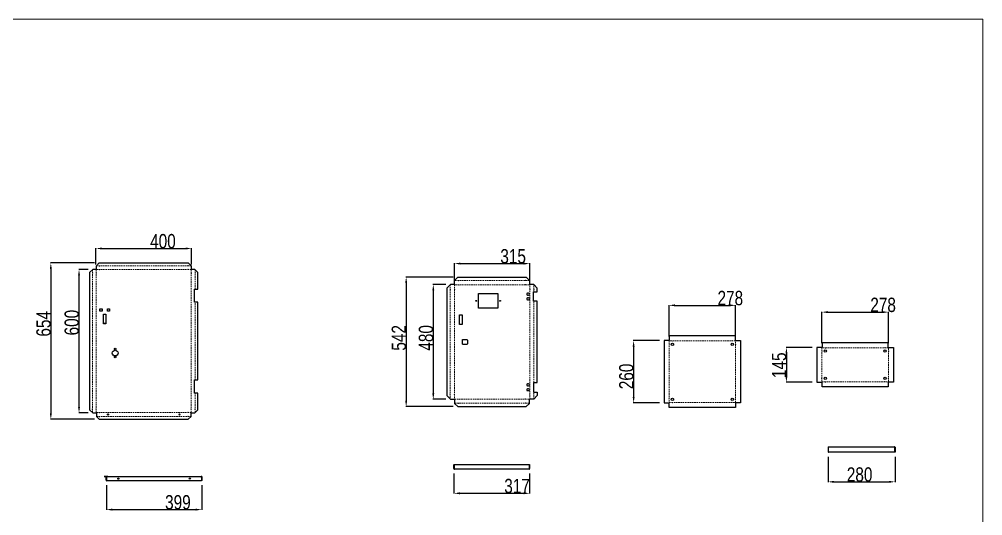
# Model space of a CAD drawing. Header units: inches. Extents: x 21 to 136330, y 8 to 58290.
# Drawn here: x 16728 to 20756, y 17039 to 19116 of the extents above; entities that cross this region are included whole.
import ezdxf
from ezdxf.enums import TextEntityAlignment as Align

# ---------------------------------------------------------------- set-up
doc = ezdxf.new("R2010")
doc.units = ezdxf.units.IN
doc.header["$MEASUREMENT"] = 0
doc.linetypes.add('HIDDEN', pattern=[9.525, 6.35, -3.175])
doc.layers.add('0 TĂNG CỨNG', color=7, linetype='Continuous', lineweight=15)
doc.layers.add('@.0.DM. NÉT ĐỨT', color=8, linetype='HIDDEN', lineweight=9)
doc.layers.add('@.0.DM. NÉT CHÍNH', color=7, linetype='Continuous')
doc.layers.add('@.DM. ĐIỂM DẤU', color=1, linetype='Continuous')
doc.layers.add('@.DM. KÍCH THƯỚC', color=8, linetype='Continuous', transparency=0.2)
doc.layers.add('@.DM. KÍCH THƯỚC @ 1', color=8, linetype='Continuous', transparency=0.2)
doc.styles.add('ARIAL', font='arial.ttf')
doc.styles.add('roman', font='roman.shx', dxfattribs={"width": 0.8})
doc.styles.add('Tahoma (Input Text)', font='tahoma.ttf')
doc.dimstyles.new('Kích thước Duy Mạnh', dxfattribs={"dimtxt": 30, "dimasz": 25, "dimexe": 1.25, "dimexo": 20, "dimtad": 1, "dimdec": 1, "dimtxsty": 'roman', "dimcen": 2.5, "dimclrd": 8, "dimclre": 8, "dimclrt": 2, "dimadec": 0, "dimazin": 0, "dimtfac": 1, "dimtdec": 1, "dimtix": 1, "dimtmove": 0, "dimatfit": 3, "dimfxl": 1, "dimtfillclr": 1, "dimarcsym": 0})

# ---------------------------------------------------------------- blocks, each defined once
blk = doc.blocks.new('*D1400')
at = {"layer": '@.DM. KÍCH THƯỚC', "color": 8, "lineweight": -2, "transparency": 16777216}
for p, q in [((17041.8, 18096.4), (16858.6, 18096.4)), ((17041.8, 17442.8), (16858.6, 17442.8))]:
    blk.add_line(p, q, dxfattribs=at)
at = {"layer": '@.DM. KÍCH THƯỚC', "lineweight": -2, "transparency": 16777216}
blk.add_line((16859.8, 18071.4), (16859.8, 17467.8), dxfattribs=at)
at = {"layer": '@.DM. KÍCH THƯỚC', "transparency": 16777216}
for points in [[(16855.6, 18071.4), (16864, 18071.4), (16859.8, 18096.4)], [(16855.6, 17467.8), (16864, 17467.8), (16859.8, 17442.8)]]:
    blk.add_solid(points, dxfattribs=at)
at = {"layer": 'Defpoints', "color": 0, "transparency": 16777216}
for p in [(17061.8, 18096.4), (16859.8, 17442.8), (17061.8, 17442.8)]:
    blk.add_point(p, dxfattribs=at)
at = {"layer": '@.DM. KÍCH THƯỚC', "color": 2, "transparency": 16777216, "insert": (16799.2, 17788.4), "char_height": 60, "attachment_point": 1, "rotation": 90, "style": 'roman'}
blk.add_mtext('654', dxfattribs=at)
blk = doc.blocks.new('*D1379')
at = {"layer": '@.DM. KÍCH THƯỚC', "color": 8, "lineweight": -2, "transparency": 16777216}
for p, q in [((17015.3, 18069.6), (16976.5, 18069.6)), ((17015.3, 17469.6), (16976.5, 17469.6))]:
    blk.add_line(p, q, dxfattribs=at)
at = {"layer": '@.DM. KÍCH THƯỚC', "lineweight": -2, "transparency": 16777216}
blk.add_line((16977.7, 17494.6), (16977.7, 18044.6), dxfattribs=at)
at = {"layer": '@.DM. KÍCH THƯỚC', "transparency": 16777216}
for points in [[(16973.6, 18044.6), (16981.9, 18044.6), (16977.7, 18069.6)], [(16973.6, 17494.6), (16981.9, 17494.6), (16977.7, 17469.6)]]:
    blk.add_solid(points, dxfattribs=at)
at = {"layer": 'Defpoints', "color": 0, "transparency": 16777216}
for p in [(16977.7, 18069.6), (17035.3, 18069.6), (17035.3, 17469.6)]:
    blk.add_point(p, dxfattribs=at)
at = {"layer": '@.DM. KÍCH THƯỚC', "color": 2, "transparency": 16777216, "insert": (16917.1, 17793.4), "char_height": 60, "attachment_point": 1, "rotation": 90, "style": 'roman'}
blk.add_mtext('600', dxfattribs=at)
blk = doc.blocks.new('*D1380')
at = {"layer": '@.DM. KÍCH THƯỚC', "color": 8, "lineweight": -2, "transparency": 16777216}
for p, q in [((17091.9, 17167.7), (17091.9, 17063.5)), ((17490.9, 17167.7), (17490.9, 17063.5))]:
    blk.add_line(p, q, dxfattribs=at)
at = {"layer": '@.DM. KÍCH THƯỚC', "lineweight": -2, "transparency": 16777216}
blk.add_line((17116.9, 17064.7), (17465.9, 17064.7), dxfattribs=at)
at = {"layer": '@.DM. KÍCH THƯỚC', "transparency": 16777216}
for points in [[(17116.9, 17068.9), (17116.9, 17060.6), (17091.9, 17064.7)], [(17465.9, 17068.9), (17465.9, 17060.6), (17490.9, 17064.7)]]:
    blk.add_solid(points, dxfattribs=at)
at = {"layer": 'Defpoints', "color": 0, "transparency": 16777216}
for p in [(17091.9, 17187.7), (17490.9, 17187.7), (17490.9, 17064.7)]:
    blk.add_point(p, dxfattribs=at)
at = {"layer": '@.DM. KÍCH THƯỚC', "color": 2, "transparency": 16777216, "insert": (17337.6, 17125.4), "char_height": 60, "attachment_point": 1, "style": 'roman'}
blk.add_mtext('399', dxfattribs=at)
blk = doc.blocks.new('*D1381')
at = {"layer": '@.DM. KÍCH THƯỚC', "color": 8, "lineweight": -2, "transparency": 16777216}
for p, q in [((18510.9, 18006.3), (18457.7, 18006.3)), ((18510.9, 17526.3), (18457.7, 17526.3))]:
    blk.add_line(p, q, dxfattribs=at)
at = {"layer": '@.DM. KÍCH THƯỚC', "lineweight": -2, "transparency": 16777216}
blk.add_line((18458.9, 17981.3), (18458.9, 17551.3), dxfattribs=at)
at = {"layer": '@.DM. KÍCH THƯỚC', "transparency": 16777216}
for points in [[(18454.7, 17981.3), (18463.1, 17981.3), (18458.9, 18006.3)], [(18454.7, 17551.3), (18463.1, 17551.3), (18458.9, 17526.3)]]:
    blk.add_solid(points, dxfattribs=at)
at = {"layer": 'Defpoints', "color": 0, "transparency": 16777216}
for p in [(18530.9, 18006.3), (18458.9, 17526.3), (18530.9, 17526.3)]:
    blk.add_point(p, dxfattribs=at)
at = {"layer": '@.DM. KÍCH THƯỚC', "color": 2, "transparency": 16777216, "insert": (18398.3, 17729.6), "char_height": 60, "attachment_point": 1, "rotation": 90, "style": 'roman'}
blk.add_mtext('480', dxfattribs=at)
blk = doc.blocks.new('*D1382')
at = {"layer": '@.DM. KÍCH THƯỚC', "color": 8, "lineweight": -2, "transparency": 16777216}
for p, q in [((18541.5, 18037.1), (18344.3, 18037.1)), ((18541.5, 17495.5), (18344.3, 17495.5))]:
    blk.add_line(p, q, dxfattribs=at)
at = {"layer": '@.DM. KÍCH THƯỚC', "lineweight": -2, "transparency": 16777216}
blk.add_line((18345.5, 18012.1), (18345.5, 17520.5), dxfattribs=at)
at = {"layer": '@.DM. KÍCH THƯỚC', "transparency": 16777216}
for points in [[(18341.3, 18012.1), (18349.7, 18012.1), (18345.5, 18037.1)], [(18341.3, 17520.5), (18349.7, 17520.5), (18345.5, 17495.5)]]:
    blk.add_solid(points, dxfattribs=at)
at = {"layer": 'Defpoints', "color": 0, "transparency": 16777216}
for p in [(18561.5, 18037.1), (18345.5, 17495.5), (18561.5, 17495.5)]:
    blk.add_point(p, dxfattribs=at)
at = {"layer": '@.DM. KÍCH THƯỚC', "color": 2, "transparency": 16777216, "insert": (18284.9, 17729.6), "char_height": 60, "attachment_point": 1, "rotation": 90, "style": 'roman'}
blk.add_mtext('542', dxfattribs=at)
blk = doc.blocks.new('*D1384')
at = {"layer": '@.DM. KÍCH THƯỚC', "color": 8, "lineweight": -2, "transparency": 16777216}
for p, q in [((17048.5, 18089.6), (17048.5, 18158.2)), ((17448.1, 18089.6), (17448.1, 18158.2))]:
    blk.add_line(p, q, dxfattribs=at)
at = {"layer": '@.DM. KÍCH THƯỚC', "lineweight": -2, "transparency": 16777216}
blk.add_line((17073.5, 18156.9), (17423.1, 18156.9), dxfattribs=at)
at = {"layer": '@.DM. KÍCH THƯỚC', "transparency": 16777216}
for points in [[(17073.5, 18161.1), (17073.5, 18152.8), (17048.5, 18156.9)], [(17423.1, 18161.1), (17423.1, 18152.8), (17448.1, 18156.9)]]:
    blk.add_solid(points, dxfattribs=at)
at = {"layer": 'Defpoints', "color": 0, "transparency": 16777216}
for p in [(17448.1, 18156.9), (17048.5, 18069.6), (17448.1, 18069.6)]:
    blk.add_point(p, dxfattribs=at)
at = {"layer": '@.DM. KÍCH THƯỚC', "color": 2, "transparency": 16777216, "insert": (17275, 18217.6), "char_height": 60, "attachment_point": 1, "style": 'roman'}
blk.add_mtext('400', dxfattribs=at)
blk = doc.blocks.new('*D1401')
at = {"layer": '@.DM. KÍCH THƯỚC', "color": 8, "lineweight": -2, "transparency": 16777216}
for p, q in [((18545.2, 17216.2), (18545.2, 17131.7)), ((18861.8, 17216.2), (18861.8, 17131.7))]:
    blk.add_line(p, q, dxfattribs=at)
at = {"layer": '@.DM. KÍCH THƯỚC', "lineweight": -2, "transparency": 16777216}
blk.add_line((18570.2, 17132.9), (18836.8, 17132.9), dxfattribs=at)
at = {"layer": '@.DM. KÍCH THƯỚC', "transparency": 16777216}
for points in [[(18570.2, 17137.1), (18570.2, 17128.8), (18545.2, 17132.9)], [(18836.8, 17137.1), (18836.8, 17128.8), (18861.8, 17132.9)]]:
    blk.add_solid(points, dxfattribs=at)
at = {"layer": 'Defpoints', "color": 0, "transparency": 16777216}
for p in [(18545.2, 17236.2), (18861.8, 17236.2), (18861.8, 17132.9)]:
    blk.add_point(p, dxfattribs=at)
at = {"layer": '@.DM. KÍCH THƯỚC', "color": 2, "transparency": 16777216, "insert": (18755.7, 17193.5), "char_height": 60, "attachment_point": 1, "style": 'roman'}
blk.add_mtext('317', dxfattribs=at)
blk = doc.blocks.new('*D1402')
at = {"layer": '@.DM. KÍCH THƯỚC', "color": 8, "lineweight": -2, "transparency": 16777216}
for p, q in [((20109.6, 17285.7), (20109.6, 17179.7)), ((20389.6, 17285.7), (20389.6, 17179.7))]:
    blk.add_line(p, q, dxfattribs=at)
at = {"layer": '@.DM. KÍCH THƯỚC', "lineweight": -2, "transparency": 16777216}
blk.add_line((20134.6, 17181), (20364.6, 17181), dxfattribs=at)
at = {"layer": '@.DM. KÍCH THƯỚC', "transparency": 16777216}
for points in [[(20134.6, 17185.2), (20134.6, 17176.8), (20109.6, 17181)], [(20364.6, 17185.2), (20364.6, 17176.8), (20389.6, 17181)]]:
    blk.add_solid(points, dxfattribs=at)
at = {"layer": 'Defpoints', "color": 0, "transparency": 16777216}
for p in [(20109.6, 17305.7), (20389.6, 17305.7), (20389.6, 17181)]:
    blk.add_point(p, dxfattribs=at)
at = {"layer": '@.DM. KÍCH THƯỚC', "color": 2, "transparency": 16777216, "insert": (20187.9, 17241.6), "char_height": 60, "attachment_point": 1, "style": 'roman'}
blk.add_mtext('280', dxfattribs=at)
blk = doc.blocks.new('*D1403')
at = {"layer": '@.DM. KÍCH THƯỚC', "color": 8, "lineweight": -2, "transparency": 16777216}
for p, q in [((18547.4, 18023.9), (18547.4, 18095.1)), ((18862, 18023.9), (18862, 18095.1))]:
    blk.add_line(p, q, dxfattribs=at)
at = {"layer": '@.DM. KÍCH THƯỚC', "lineweight": -2, "transparency": 16777216}
blk.add_line((18572.4, 18093.8), (18837, 18093.8), dxfattribs=at)
at = {"layer": '@.DM. KÍCH THƯỚC', "transparency": 16777216}
for points in [[(18572.4, 18098), (18572.4, 18089.7), (18547.4, 18093.8)], [(18837, 18098), (18837, 18089.7), (18862, 18093.8)]]:
    blk.add_solid(points, dxfattribs=at)
at = {"layer": 'Defpoints', "color": 0, "transparency": 16777216}
for p in [(18862, 18093.8), (18547.4, 18003.9), (18862, 18003.9)]:
    blk.add_point(p, dxfattribs=at)
at = {"layer": '@.DM. KÍCH THƯỚC', "color": 2, "transparency": 16777216, "insert": (18739.2, 18154.5), "char_height": 60, "attachment_point": 1, "style": 'roman'}
blk.add_mtext('315', dxfattribs=at)
blk = doc.blocks.new('*D1404')
at = {"layer": '@.DM. KÍCH THƯỚC', "color": 8, "lineweight": -2, "transparency": 16777216}
for p, q in [((20083.9, 17760.7), (20083.9, 17892)), ((20361.8, 17760.7), (20361.8, 17892))]:
    blk.add_line(p, q, dxfattribs=at)
at = {"layer": '@.DM. KÍCH THƯỚC', "lineweight": -2, "transparency": 16777216}
blk.add_line((20108.9, 17890.7), (20336.8, 17890.7), dxfattribs=at)
at = {"layer": '@.DM. KÍCH THƯỚC', "transparency": 16777216}
for points in [[(20108.9, 17894.9), (20108.9, 17886.5), (20083.9, 17890.7)], [(20336.8, 17894.9), (20336.8, 17886.5), (20361.8, 17890.7)]]:
    blk.add_solid(points, dxfattribs=at)
at = {"layer": 'Defpoints', "color": 0, "transparency": 16777216}
for p in [(20361.8, 17890.7), (20083.9, 17740.7), (20361.8, 17740.7)]:
    blk.add_point(p, dxfattribs=at)
at = {"layer": '@.DM. KÍCH THƯỚC', "color": 2, "transparency": 16777216, "insert": (20286.1, 17951.3), "char_height": 60, "attachment_point": 1, "style": 'roman'}
blk.add_mtext('278', dxfattribs=at)
blk = doc.blocks.new('*D1405')
at = {"layer": '@.DM. KÍCH THƯỚC', "color": 8, "lineweight": -2, "transparency": 16777216}
for p, q in [((20042.9, 17743.1), (19934.2, 17743.1)), ((20042.9, 17598.4), (19934.2, 17598.4))]:
    blk.add_line(p, q, dxfattribs=at)
at = {"layer": '@.DM. KÍCH THƯỚC', "lineweight": -2, "transparency": 16777216}
blk.add_line((19935.4, 17718.1), (19935.4, 17623.4), dxfattribs=at)
at = {"layer": '@.DM. KÍCH THƯỚC', "transparency": 16777216}
for points in [[(19931.2, 17718.1), (19939.6, 17718.1), (19935.4, 17743.1)], [(19931.2, 17623.4), (19939.6, 17623.4), (19935.4, 17598.4)]]:
    blk.add_solid(points, dxfattribs=at)
at = {"layer": 'Defpoints', "color": 0, "transparency": 16777216}
for p in [(20062.9, 17743.1), (19935.4, 17598.4), (20062.9, 17598.4)]:
    blk.add_point(p, dxfattribs=at)
at = {"layer": '@.DM. KÍCH THƯỚC', "color": 2, "transparency": 16777216, "insert": (19874.8, 17615.1), "char_height": 60, "attachment_point": 1, "rotation": 90, "style": 'roman'}
blk.add_mtext('145', dxfattribs=at)
blk = doc.blocks.new('*D1447')
at = {"layer": '@.DM. KÍCH THƯỚC', "color": 8, "lineweight": -2, "transparency": 16777216}
for p, q in [((19445, 17789.2), (19445, 17920.5)), ((19722.9, 17789.2), (19722.9, 17920.5))]:
    blk.add_line(p, q, dxfattribs=at)
at = {"layer": '@.DM. KÍCH THƯỚC', "lineweight": -2, "transparency": 16777216}
blk.add_line((19470, 17919.2), (19697.9, 17919.2), dxfattribs=at)
at = {"layer": '@.DM. KÍCH THƯỚC', "transparency": 16777216}
for points in [[(19470, 17923.4), (19470, 17915), (19445, 17919.2)], [(19697.9, 17923.4), (19697.9, 17915), (19722.9, 17919.2)]]:
    blk.add_solid(points, dxfattribs=at)
at = {"layer": 'Defpoints', "color": 0, "transparency": 16777216}
for p in [(19722.9, 17919.2), (19445, 17769.2), (19722.9, 17769.2)]:
    blk.add_point(p, dxfattribs=at)
at = {"layer": '@.DM. KÍCH THƯỚC', "color": 2, "transparency": 16777216, "insert": (19647.3, 17979.8), "char_height": 60, "attachment_point": 1, "style": 'roman'}
blk.add_mtext('278', dxfattribs=at)
blk = doc.blocks.new('*D1448')
at = {"layer": '@.DM. KÍCH THƯỚC', "color": 8, "lineweight": -2, "transparency": 16777216}
for p, q in [((19404.1, 17771.6), (19295.3, 17771.6)), ((19404.1, 17511.3), (19295.3, 17511.3))]:
    blk.add_line(p, q, dxfattribs=at)
at = {"layer": '@.DM. KÍCH THƯỚC', "lineweight": -2, "transparency": 16777216}
blk.add_line((19296.5, 17746.6), (19296.5, 17536.3), dxfattribs=at)
at = {"layer": '@.DM. KÍCH THƯỚC', "transparency": 16777216}
for points in [[(19292.4, 17746.6), (19300.7, 17746.6), (19296.5, 17771.6)], [(19292.4, 17536.3), (19300.7, 17536.3), (19296.5, 17511.3)]]:
    blk.add_solid(points, dxfattribs=at)
at = {"layer": 'Defpoints', "color": 0, "transparency": 16777216}
for p in [(19424.1, 17771.6), (19296.5, 17511.3), (19424.1, 17511.3)]:
    blk.add_point(p, dxfattribs=at)
at = {"layer": '@.DM. KÍCH THƯỚC', "color": 2, "transparency": 16777216, "insert": (19235.9, 17568.3), "char_height": 60, "attachment_point": 1, "rotation": 90, "style": 'roman'}
blk.add_mtext('260', dxfattribs=at)
blk = doc.blocks.new('KHUNG KT1')
at = {"color": 7}
blk.add_lwpolyline([(0, 0), (7128, 0), (7128, -5040), (0, -5040)], close=True, dxfattribs=at)
at = {"color": 1, "style": 'Tahoma (Input Text)', "flags": 8}
for tag, p in [('#01', (328.9, -4851.1)), ('#03', (1514.7, -4846.3)), ('#05', (2819, -4851.1)), ('#07', (4424, -4851.1)), ('#09', (5172.9, -4851.1)), ('#02', (189.8, -4995.1)), ('#04', (1755.3, -4995.1)), ('#06', (2727.8, -4995.1)), ('#08', (4382.7, -4995.1)), ('#10', (5172.9, -4995.1))]:
    blk.add_attdef(tag, p, '', height=60, dxfattribs=at)
blk.add_attdef('#11', text='', height=60, dxfattribs=at).set_placement((6996, -4961.6), align=Align.CENTER)
at = {"layer": '0 TĂNG CỨNG', "color": 1, "style": 'ARIAL'}
blk.add_attdef('#12', (852.8, -4987.6), '', height=60, dxfattribs=at)

msp = doc.modelspace()

# ---------------------------------------------------------------- linework, layer by layer
at = {"layer": '@.0.DM. NÉT CHÍNH', "color": 0}
for p, q in [((20110.7926, 17325.2871), (20109.5926, 17325.2871)), ((20109.5926, 17325.2871), (20109.5926, 17305.6871)), ((20110.7926, 17305.6871), (20110.7926, 17325.2871)), ((20111.9926, 17325.2871), (20110.9926, 17325.2871)), ((20110.9926, 17305.6871), (20110.9926, 17325.2871)), ((20111.9926, 17327.6871), (20111.9926, 17326.4871)), ((20111.9926, 17327.6871), (20387.1926, 17327.6871)), ((20111.9926, 17326.4871), (20111.9926, 17325.2871)), ((20387.1926, 17326.4871), (20111.9926, 17326.4871)), ((20119.5926, 17326.4871), (20119.5926, 17327.6871)), ((20129.5926, 17326.4871), (20129.5926, 17327.6871)), ((20369.5926, 17326.4871), (20369.5926, 17327.6871)), ((20379.5926, 17326.4871), (20379.5926, 17327.6871)), ((20387.1926, 17326.4871), (20387.1926, 17327.6871)), ((20387.1926, 17325.2871), (20387.1926, 17326.4871)), ((20388.1926, 17325.2871), (20387.1926, 17325.2871)), ((20388.1926, 17325.2871), (20388.1926, 17305.6871)), ((20388.3926, 17305.6871), (20388.3926, 17325.2871)), ((20388.3926, 17325.2871), (20389.5926, 17325.2871)), ((20389.5926, 17325.2871), (20389.5926, 17305.6871)), ((20109.5926, 17305.6871), (20110.7926, 17305.6871)), ((20388.1926, 17305.6871), (20110.9926, 17305.6871)), ((20389.5926, 17305.6871), (20388.3926, 17305.6871)), ((18545.1572, 17236.1861), (18545.1572, 17251.3861)), ((18545.1572, 17251.3861), (18546.3572, 17251.3861)), ((18546.3572, 17251.3861), (18546.3572, 17236.1861)), ((18546.5572, 17236.1861), (18546.5572, 17251.3861)), ((18547.628, 17253.7861), (18547.5572, 17253.7861)), ((18547.5572, 17253.7732), (18547.5572, 17253.7861)), ((18547.5572, 17253.3951), (18547.5572, 17253.7732)), ((18547.5572, 17252.5861), (18547.5572, 17253.3951)), ((18547.5572, 17252.5861), (18547.628, 17252.5861)), ((18547.628, 17253.7861), (18859.2865, 17253.7861)), ((18547.628, 17252.5861), (18547.628, 17253.7861)), ((18859.2865, 17252.5861), (18547.628, 17252.5861)), ((18560.1572, 17252.5861), (18560.1572, 17253.7861)), ((18560.228, 17252.5861), (18560.228, 17253.7861)), ((18846.6865, 17252.5861), (18846.6865, 17253.7861)), ((18846.7572, 17252.5861), (18846.7572, 17253.7861)), ((18859.2865, 17252.5861), (18859.2865, 17253.7861)), ((18859.3572, 17253.7861), (18859.2865, 17253.7861)), ((18859.3572, 17252.5861), (18859.2865, 17252.5861)), ((18859.3572, 17253.7732), (18859.3572, 17253.7861)), ((18859.3572, 17253.3951), (18859.3572, 17253.7732)), ((18859.3572, 17252.5861), (18859.3572, 17253.3951)), ((18860.3572, 17251.3861), (18860.3572, 17236.1861)), ((18860.5572, 17251.3861), (18860.5572, 17236.1861)), ((18861.7572, 17251.3861), (18860.5572, 17251.3861)), ((18861.7572, 17250.2861), (18860.5572, 17250.2861)), ((18861.7572, 17236.1861), (18861.7572, 17251.3861)), ((17104.8725, 17202.0709), (17104.8725, 17203.2709)), ((17104.9432, 17202.0709), (17104.9432, 17203.2709)), ((17477.8018, 17202.0709), (17477.8018, 17203.2709)), ((17477.8725, 17202.0709), (17477.8725, 17203.2709)), ((18546.3572, 17236.1861), (18545.1572, 17236.1861)), ((18547.5572, 17236.1861), (18546.5572, 17236.1861)), ((18547.5572, 17236.1861), (18547.5572, 17234.9861)), ((18547.5572, 17234.9861), (18547.5572, 17233.7861)), ((18547.5572, 17234.9861), (18859.3572, 17234.9861)), ((18859.3572, 17233.7861), (18547.5572, 17233.7861)), ((18848.2572, 17233.7861), (18848.2572, 17234.9861)), ((18859.2572, 17233.7861), (18859.2572, 17234.9861)), ((18859.3572, 17234.9861), (18859.3572, 17236.1861)), ((18860.3572, 17236.1861), (18859.3572, 17236.1861)), ((18859.3572, 17233.7861), (18859.3572, 17234.9861)), ((18860.5572, 17236.1861), (18861.7572, 17236.1861)), ((17091.8725, 17187.6709), (17091.8725, 17200.8709)), ((17093.0725, 17187.6709), (17091.8725, 17187.6709)), ((17093.2725, 17187.6709), (17093.2725, 17200.8709)), ((17093.2725, 17187.6709), (17094.2725, 17187.6709)), ((17094.2725, 17187.6709), (17094.2725, 17186.4709)), ((17094.2725, 17186.4709), (17094.2725, 17185.2709)), ((17094.2725, 17186.4709), (17488.4725, 17186.4709)), ((17488.4725, 17185.2709), (17094.2725, 17185.2709)), ((17159.8725, 17185.2709), (17159.8725, 17186.4709)), ((17168.8725, 17185.2709), (17168.8725, 17186.4709)), ((17174.8725, 17185.2709), (17174.8725, 17186.4709)), ((17183.8725, 17185.2709), (17183.8725, 17186.4709)), ((17488.4725, 17186.4709), (17488.4725, 17187.6709)), ((17488.4725, 17187.6709), (17489.4725, 17187.6709)), ((17488.4725, 17185.2709), (17488.4725, 17186.4709)), ((17489.4725, 17200.8709), (17489.4725, 17187.6709)), ((17489.6725, 17200.8709), (17489.6725, 17187.6709)), ((17490.8725, 17199.7709), (17489.6725, 17199.7709)), ((17489.6725, 17187.6709), (17490.8725, 17187.6709))]:
    msp.add_line(p, q, dxfattribs=at)
for points in [[(17050.1784, 18068.594), (17050.1784, 18069.5963), (17050.1784, 18084.7542), (17061.8491, 18096.4249), (17434.7077, 18096.4249), (17446.3784, 18084.7542), (17446.3784, 18069.5963), (17446.3784, 18068.594)], [(17050.1784, 18069.5963), (17035.0205, 18069.5963), (17021.9497, 18056.5256), (17021.9497, 17482.667), (17035.0205, 17469.5963), (17050.1784, 17469.5963)], [(17446.3784, 17469.5963), (17461.5364, 17469.5963), (17474.6071, 17482.667), (17474.6071, 17552.0963), (17460.1928, 17552.0963), (17460.1928, 17607.0963), (17474.6071, 17607.0963), (17474.6071, 17932.0963), (17460.1928, 17932.0963), (17460.1928, 17987.0963), (17474.6071, 17987.0963), (17474.6071, 18056.5256), (17461.5364, 18069.5963), (17446.3784, 18069.5963)], [(18547.8054, 18005.2915), (18547.8054, 18006.3137), (18547.8054, 18023.4717), (18561.4761, 18037.1424), (18847.9347, 18037.1424), (18861.6054, 18023.4717), (18861.6054, 18006.3137), (18861.6054, 18005.2915)], [(18547.8054, 18006.3137), (18530.6474, 18006.3137), (18515.5767, 17991.243), (18515.5767, 17541.3845), (18530.6474, 17526.3137), (18547.8054, 17526.3137)], [(18877.4197, 17596.3137), (18893.834, 17596.3137), (18893.834, 17936.3137), (18877.4197, 17936.3137), (18877.4197, 17976.3137), (18893.834, 17976.3137), (18893.834, 17991.243), (18878.7633, 18006.3137), (18861.6054, 18006.3137)], [(19445.3869, 17770.6062), (19445.3869, 17771.6163), (19424.0726, 17771.6163), (19424.0726, 17511.2933), (19445.3869, 17511.2933), (19445.3869, 17512.3034)], [(19722.5869, 17771.6163), (19722.5869, 17791.5307), (19445.3869, 17791.5307), (19445.3869, 17771.6163)], [(19722.5869, 17770.6062), (19722.5869, 17771.6163), (19743.9013, 17771.6163), (19743.9013, 17511.2933), (19722.5869, 17511.2933), (19722.5869, 17512.3034)], [(20084.2638, 17742.0982), (20084.2638, 17743.1084), (20062.9494, 17743.1084), (20062.9494, 17598.4315), (20084.2638, 17598.4315), (20084.2638, 17599.4416)], [(20361.4638, 17743.1084), (20361.4638, 17763.0227), (20084.2638, 17763.0227), (20084.2638, 17743.1084)], [(20361.4638, 17742.0982), (20361.4638, 17743.1084), (20382.7781, 17743.1084), (20382.7781, 17598.4315), (20361.4638, 17598.4315), (20361.4638, 17599.4416)], [(18877.4197, 17596.3137), (18877.4197, 17556.3137), (18893.834, 17556.3137), (18893.834, 17541.3845), (18878.7633, 17526.3137), (18861.6054, 17526.3137)], [(20361.4638, 17598.4315), (20361.4638, 17578.5171), (20084.2638, 17578.5171), (20084.2638, 17598.4315)], [(18547.8054, 17527.336), (18547.8054, 17526.3137), (18547.8054, 17509.1558), (18561.4761, 17495.4851), (18847.9347, 17495.4851), (18861.6054, 17509.1558), (18861.6054, 17526.3137), (18861.6054, 17527.336)], [(19722.5869, 17511.2933), (19722.5869, 17491.3789), (19445.3869, 17491.3789), (19445.3869, 17511.2933)], [(17050.1784, 17470.5985), (17050.1784, 17469.5963), (17050.1784, 17454.4383), (17061.8491, 17442.7676), (17434.7077, 17442.7676), (17446.3784, 17454.4383), (17446.3784, 17469.5963), (17446.3784, 17470.5985)]]:
    msp.add_lwpolyline(points, dxfattribs=at)
at = {"layer": '@.0.DM. NÉT CHÍNH'}
for points in [[(18648.2972, 17968.0397), (18728.2972, 17968.0397), (18728.2972, 17908.0397), (18648.2972, 17908.0397)], [(17079.9884, 17882.5963), (17090.4743, 17882.5963), (17090.4743, 17842.4293), (17079.9884, 17842.4293)], [(18568.6582, 17879.3137), (18579.1441, 17879.3137), (18579.1441, 17839.1468), (18568.6582, 17839.1468)]]:
    msp.add_lwpolyline(points, close=True, dxfattribs=at)
at = {"layer": '@.0.DM. NÉT CHÍNH', "color": 0}
for points in [[(18853.5054, 17962.3137), (18856.5054, 17962.3137, 1), (18856.5054, 17970.3137), (18853.5054, 17970.3137, 1)], [(18853.5054, 17942.3137), (18856.5054, 17942.3137, 1), (18856.5054, 17950.3137), (18853.5054, 17950.3137, 1)], [(18853.5054, 17582.3137), (18856.5054, 17582.3137, 1), (18856.5054, 17590.3137), (18853.5054, 17590.3137, 1)], [(18853.5054, 17562.3137), (18856.5054, 17562.3137, 1), (18856.5054, 17570.3137), (18853.5054, 17570.3137, 1)]]:
    msp.add_lwpolyline(points, format="xyb", close=True, dxfattribs=at)
at = {"layer": '@.0.DM. NÉT CHÍNH', "color": 2}
for points in [[(17074.2384, 17895.0963), (17065.2384, 17895.0963), (17065.2384, 17904.0963), (17074.2384, 17904.0963)], [(17105.2384, 17895.0963), (17096.2384, 17895.0963), (17096.2384, 17904.0963), (17105.2384, 17904.0963)], [(17090.2384, 17842.5963), (17080.2384, 17842.5963), (17080.2384, 17882.5963), (17090.2384, 17882.5963)]]:
    msp.add_lwpolyline(points, close=True, dxfattribs=at)
at = {"layer": '@.0.DM. NÉT CHÍNH'}
msp.add_lwpolyline([(18583.6447, 17776.8137), (18598.6447, 17776.8137, -0.414213562), (18601.6447, 17773.8137), (18601.6447, 17758.8137, -0.414213562), (18598.6447, 17755.8137), (18583.6447, 17755.8137, -0.414213562), (18580.6447, 17758.8137), (18580.6447, 17773.8137, -0.414213562)], format="xyb", close=True, dxfattribs=at)
for centre in [(18638.2972, 17938.0397), (18738.2972, 17938.0397)]:
    msp.add_circle(centre, 2, dxfattribs=at)
at = {"layer": '@.0.DM. NÉT CHÍNH', "color": 0}
for centre, radius in [((17128.7784, 17719.5963), 12), ((17128.7784, 17736.5963), 3), ((19458.9869, 17756.6163), 5), ((19708.9869, 17756.6163), 5), ((20097.8638, 17728.1084), 5), ((20347.8638, 17728.1084), 5), ((17128.7784, 17702.5963), 3), ((20097.8638, 17613.4315), 5), ((20097.8638, 17613.4315), 5), ((20347.8638, 17613.4315), 5), ((20347.8638, 17613.4315), 5), ((19458.9869, 17526.2933), 5), ((19458.9869, 17526.2933), 5), ((19708.9869, 17526.2933), 5), ((19708.9869, 17526.2933), 5), ((17098.7784, 17462.6819), 2.5), ((17397.7784, 17462.6819), 2.5), ((17141.8725, 17194.2709), 2.5), ((17440.8725, 17194.2709), 2.5)]:
    msp.add_circle(centre, radius, dxfattribs=at)
for centre, radius, start, end in [((20111.9926, 17325.2871), 2.4, 150, 180), ((20111.9926, 17325.2871), 2.4, 90, 150), ((20111.9926, 17325.2871), 1.2, 90, 180), ((20387.1926, 17325.2871), 2.4, 30, 90), ((20387.1926, 17325.2871), 1.2, 0, 90), ((20387.1926, 17325.2871), 2.4, 0, 30), ((18547.5572, 17236.1861), 2.4, 180, 210), ((18547.5572, 17236.1861), 2.4, 210, 270), ((18547.5572, 17236.1861), 1.2, 180, 270), ((18859.3572, 17236.1861), 1.2, 270, 0), ((18859.3572, 17236.1861), 2.4, 270, 330), ((18859.3572, 17236.1861), 2.4, 330, 0), ((17094.2725, 17187.6709), 2.4, 180, 210), ((17094.2725, 17187.6709), 2.4, 210, 270), ((17094.2725, 17187.6709), 1.2, 180, 270), ((17488.4725, 17187.6709), 1.2, 270, 0)]:
    msp.add_arc(centre, radius, start, end, dxfattribs=at)
for points in [[(18545.1572, 17251.3861), (18545.1572, 17251.8215), (18545.2775, 17252.2374), (18545.4788, 17252.5861)], [(18547.628, 17252.5861), (18547.271, 17252.5861), (18546.9141, 17252.0144), (18546.5572, 17251.3861)], [(18546.5572, 17251.3861), (18546.6508, 17251.7155), (18546.7452, 17252.0475), (18546.8379, 17252.3466)], [(18547.4525, 17252.5815), (18547.2336, 17252.5623), (18547.0176, 17252.4787), (18546.836, 17252.3421)], [(18546.8379, 17252.3466), (18546.8631, 17252.4279), (18546.889, 17252.5093), (18546.9141, 17252.5861)], [(18546.9141, 17252.5861), (18547.15, 17253.3052), (18547.39, 17253.7861), (18547.628, 17253.7861)], [(18547.5572, 17252.5861), (18547.5223, 17252.5861), (18547.4874, 17252.5846), (18547.4525, 17252.5815)], [(18859.2865, 17253.7861), (18859.5245, 17253.7861), (18859.7645, 17253.3052), (18860.0003, 17252.5861)], [(18860.3572, 17251.3861), (18860.0003, 17252.0144), (18859.6434, 17252.5861), (18859.2865, 17252.5861)], [(18859.3572, 17253.7861), (18860.1706, 17253.7861), (18860.9928, 17253.3532), (18861.4357, 17252.5861)], [(18860.0003, 17252.5861), (18860.0255, 17252.5093), (18860.0514, 17252.4279), (18860.0766, 17252.3466)], [(18860.0766, 17252.3466), (18860.1693, 17252.0475), (18860.2637, 17251.7155), (18860.3572, 17251.3861)], [(18860.5572, 17251.3861), (18860.5572, 17251.7835), (18860.3576, 17252.1253), (18860.0776, 17252.3403)]]:
    msp.add_open_spline(points, degree=3, dxfattribs=at)
for points, knots in [([(18545.4788, 17252.5861), (18545.6943, 17252.9595), (18546.0015, 17253.2579), (18546.3516, 17253.4613), (18546.7214, 17253.6761), (18547.1395, 17253.7861), (18547.5572, 17253.7861)], [-0.6876596602, -0.6876596602, -0.6876596602, -0.6876596602, -0.3531962974, -0.3531962974, -0.3531962974, 0, 0, 0, 0]), ([(18546.836, 17252.3421), (18546.6395, 17252.1944), (18546.4833, 17251.9847), (18546.407, 17251.7279), (18546.3747, 17251.6195), (18546.3572, 17251.5041), (18546.3572, 17251.3861)], [0.4297765662, 0.4297765662, 0.4297765662, 0.4297765662, 0.8307506374, 0.8307506374, 0.8307506374, 1, 1, 1, 1]), ([(18860.0776, 17252.3403), (18859.9497, 17252.4385), (18859.805, 17252.5102), (18859.6549, 17252.5486), (18859.5574, 17252.5736), (18859.4573, 17252.5861), (18859.3572, 17252.5861)], [0.5702234338, 0.5702234338, 0.5702234338, 0.5702234338, 0.8307506369, 0.8307506369, 0.8307506369, 1, 1, 1, 1]), ([(18861.4357, 17252.5861), (18861.4441, 17252.5716), (18861.4523, 17252.557), (18861.4604, 17252.5422), (18861.6469, 17252.2029), (18861.7572, 17251.8034), (18861.7572, 17251.3861)], [-0.3123403398, -0.3123403398, -0.3123403398, -0.3123403398, -0.2993322381, -0.2993322381, -0.2993322381, 0, 0, 0, 0]), ([(17093.0725, 17187.6709), (17093.0725, 17192.0709), (17093.0725, 17196.4709), (17093.0725, 17200.8709), (17092.6725, 17200.8709), (17092.2725, 17200.8709), (17091.8725, 17200.8709), (17091.8725, 17201.3063), (17091.9927, 17201.7223), (17092.194, 17202.0709), (17092.4096, 17202.4443), (17092.7167, 17202.7427), (17093.0669, 17202.9462), (17093.4366, 17203.161), (17093.8547, 17203.2709), (17094.2725, 17203.2709)], [0, 0, 0, 0, 1, 1, 1, 2, 2, 2, 2.31234034, 2.31234034, 2.31234034, 2.646803703, 2.646803703, 2.646803703, 3, 3, 3, 3]), ([(17094.2725, 17202.0709), (17094.2375, 17202.0709), (17094.2026, 17202.0694), (17094.1677, 17202.0663), (17093.9488, 17202.0472), (17093.7328, 17201.9635), (17093.5512, 17201.8269), (17093.3548, 17201.6792), (17093.1985, 17201.4696), (17093.1222, 17201.2128), (17093.09, 17201.1044), (17093.0725, 17200.9889), (17093.0725, 17200.8709)], [0, 0, 0, 0, 0.059108159, 0.059108159, 0.059108159, 0.429776566, 0.429776566, 0.429776566, 0.830750638, 0.830750638, 0.830750638, 1, 1, 1, 1]), ([(17094.3432, 17203.2709), (17094.3432, 17202.8709), (17094.3432, 17202.4709), (17094.3432, 17202.0709), (17093.9863, 17202.0709), (17093.6294, 17201.4992), (17093.2725, 17200.8709), (17093.366, 17201.2003), (17093.4604, 17201.5323), (17093.5531, 17201.8314), (17093.5783, 17201.9127), (17093.6042, 17201.9941), (17093.6294, 17202.0709), (17093.8652, 17202.79), (17094.1052, 17203.2709), (17094.3432, 17203.2709)], [0, 0, 0, 0, 1, 1, 1, 2, 2, 2, 2.262122313, 2.262122313, 2.262122313, 2.333333333, 2.333333333, 2.333333333, 3, 3, 3, 3]), ([(17489.1156, 17202.0709), (17489.1408, 17201.9941), (17489.1666, 17201.9127), (17489.1918, 17201.8314), (17489.2845, 17201.5323), (17489.3789, 17201.2003), (17489.4725, 17200.8709), (17489.1156, 17201.4992), (17488.7587, 17202.0709), (17488.4018, 17202.0709), (17488.4018, 17202.4709), (17488.4018, 17202.8709), (17488.4018, 17203.2709), (17488.6397, 17203.2709), (17488.8797, 17202.79), (17489.1156, 17202.0709)], [0, 0, 0, 0, 0.07121102, 0.07121102, 0.07121102, 0.333333333, 0.333333333, 0.333333333, 1.333333333, 1.333333333, 1.333333333, 2.333333333, 2.333333333, 2.333333333, 3, 3, 3, 3]), ([(17490.8725, 17200.8709), (17490.4725, 17200.8709), (17490.0725, 17200.8709), (17489.6725, 17200.8709), (17489.6725, 17201.2683), (17489.4728, 17201.6102), (17489.1928, 17201.8251), (17489.0649, 17201.9233), (17488.9202, 17201.995), (17488.7702, 17202.0334), (17488.6727, 17202.0584), (17488.5726, 17202.0709), (17488.4725, 17202.0709)], [0, 0, 0, 0, 1, 1, 1, 1.570223434, 1.570223434, 1.570223434, 1.830750636, 1.830750636, 1.830750636, 2, 2, 2, 2])]:
    msp.add_open_spline(points, degree=3, knots=knots, dxfattribs=at)
msp.add_rational_spline([(17488.4725, 17203.2709), (17488.4725, 17203.2666), (17488.4725, 17203.2623), (17488.4725, 17203.258), (17488.4725, 17203.132), (17488.4725, 17203.0059), (17488.4725, 17202.8799), (17488.4725, 17202.6102), (17488.4725, 17202.3406), (17488.4725, 17202.0709), (17488.4489, 17202.0709), (17488.4253, 17202.0709), (17488.4018, 17202.0709), (17323.7156, 17202.0709), (17259.0294, 17202.0709), (17094.3432, 17202.0709), (17094.3196, 17202.0709), (17094.296, 17202.0709), (17094.2725, 17202.0709), (17094.2725, 17202.3406), (17094.2725, 17202.6102), (17094.2725, 17202.8799), (17094.2725, 17203.0059), (17094.2725, 17203.132), (17094.2725, 17203.258), (17094.2725, 17203.2623), (17094.2725, 17203.2666), (17094.2725, 17203.2709), (17094.296, 17203.2709), (17094.3196, 17203.2709), (17094.3432, 17203.2709), (17259.0294, 17203.2709), (17323.7156, 17203.2709), (17488.4018, 17203.2709), (17488.4253, 17203.2709), (17488.4489, 17203.2709), (17488.4725, 17203.2709), (17489.2858, 17203.2709), (17490.108, 17202.838), (17490.5509, 17202.0709), (17490.5593, 17202.0564), (17490.5676, 17202.0418), (17490.5757, 17202.027), (17490.7622, 17201.6877), (17490.8725, 17201.2882), (17490.8725, 17200.8709), (17490.8725, 17196.4709), (17490.8725, 17192.0709), (17490.8725, 17187.6709), (17490.8725, 17187.2472), (17490.7628, 17186.8379), (17490.5509, 17186.4709), (17490.1117, 17185.7102), (17489.3509, 17185.2709), (17488.4725, 17185.2709)], [1, 1, 1, 1, 1, 1, 1, 1, 1, 1, 1, 1, 1, 1, 1, 1, 1, 1, 1, 1, 1, 1, 1, 1, 1, 1, 1, 1, 1, 1, 1, 1, 1, 1, 1, 1, 1, 1, 1, 1, 1, 1, 1, 1, 1, 1, 1, 1, 1, 0.977283884193, 0.977283884193, 1, 0.910683602523, 0.910683602523, 1], degree=3, knots=[0, 0, 0, 0, 1, 1, 1, 2, 2, 2, 3, 3, 3, 4, 4, 4, 5, 5, 5, 6, 6, 6, 7, 7, 7, 8, 8, 8, 9, 9, 9, 10, 10, 10, 11, 11, 11, 12, 12, 12, 12.68765966, 12.68765966, 12.68765966, 12.700667762, 12.700667762, 12.700667762, 13, 13, 13, 14, 14, 14, 14.523598776, 14.523598776, 14.523598776, 15.570796327, 15.570796327, 15.570796327, 15.570796327], dxfattribs=at)
at = {"layer": '@.0.DM. NÉT ĐỨT'}
for p, q in [((17033.9069, 18068.6094), (17033.9069, 17470.5831)), ((17445.8431, 18084.4678), (17050.7138, 18084.4678)), ((17462.6499, 17987.0963), (17462.6499, 18068.6094)), ((18861.07, 18023.1852), (18548.3407, 18023.1852)), ((18529.5339, 18005.3269), (18529.5339, 17527.3006)), ((18879.8769, 17976.3137), (18879.8769, 18005.3269)), ((17462.6499, 17607.0963), (17462.6499, 17932.0963)), ((18879.8769, 17596.3137), (18879.8769, 17936.3137)), ((17462.6499, 17470.5831), (17462.6499, 17552.0963)), ((18879.8769, 17527.3006), (18879.8769, 17556.3137)), ((18548.3407, 17509.4422), (18861.07, 17509.4422)), ((17050.7138, 17454.7248), (17445.8431, 17454.7248))]:
    msp.add_line(p, q, dxfattribs=at)
for points in [[(17049.8212, 17470.6391), (17446.7356, 17470.6391), (17446.7356, 18068.5534), (17049.8212, 18068.5534)], [(18861.9625, 17527.3566), (18861.9625, 18005.2709), (18547.4482, 18005.2709), (18547.4482, 17527.3566)], [(19722.9441, 17770.5735), (19445.0298, 17770.5735), (19445.0298, 17512.3361), (19722.9441, 17512.3361)], [(20361.8209, 17742.0655), (20083.9066, 17742.0655), (20083.9066, 17599.4743), (20361.8209, 17599.4743)]]:
    msp.add_lwpolyline(points, close=True, dxfattribs=at)
at = {"layer": '@.DM. ĐIỂM DẤU'}
for p, q in [((17033.9069, 18055.3003), (17033.9069, 18053.3003)), ((17049.8212, 18054.5594), (17049.8212, 18052.5594)), ((17061.9196, 18068.5534), (17063.9196, 18068.5534)), ((17062.0843, 18084.4678), (17064.0843, 18084.4678)), ((17434.4725, 18084.4678), (17432.4725, 18084.4678)), ((17434.6372, 18068.5534), (17432.6372, 18068.5534)), ((17446.7356, 18054.5594), (17446.7356, 18052.5594)), ((17462.6499, 18055.3003), (17462.6499, 18053.3003)), ((18564.3915, 18023.1852), (18566.3915, 18023.1852)), ((18845.0192, 18023.1852), (18843.0192, 18023.1852)), ((18529.5339, 17985.409), (18529.5339, 17983.409)), ((18547.4482, 17987.0163), (18547.4482, 17985.0163)), ((18565.454, 18005.2709), (18567.454, 18005.2709)), ((18843.9567, 18005.2709), (18841.9567, 18005.2709)), ((18861.9625, 17987.0163), (18861.9625, 17985.0163)), ((18879.8769, 17985.409), (18879.8769, 17983.409)), ((19459.1, 17770.5735), (19461.1, 17770.5735)), ((19708.8739, 17770.5735), (19706.8739, 17770.5735)), ((19445.0298, 17756.8088), (19445.0298, 17754.8088)), ((19722.9441, 17756.8088), (19722.9441, 17754.8088)), ((20083.9066, 17728.3008), (20083.9066, 17726.3008)), ((20097.9768, 17742.0655), (20099.9768, 17742.0655)), ((20347.7507, 17742.0655), (20345.7507, 17742.0655)), ((20361.8209, 17728.3008), (20361.8209, 17726.3008)), ((20083.9066, 17613.239), (20083.9066, 17615.239)), ((20361.8209, 17613.239), (20361.8209, 17615.239)), ((20097.9768, 17599.4743), (20099.9768, 17599.4743)), ((20347.7507, 17599.4743), (20345.7507, 17599.4743)), ((18529.5339, 17547.2184), (18529.5339, 17549.2184)), ((18547.4482, 17545.6112), (18547.4482, 17547.6112)), ((18565.454, 17527.3566), (18567.454, 17527.3566)), ((18843.9567, 17527.3566), (18841.9567, 17527.3566)), ((18861.9625, 17545.6112), (18861.9625, 17547.6112)), ((18879.8769, 17547.2184), (18879.8769, 17549.2184)), ((19445.0298, 17526.1008), (19445.0298, 17528.1008)), ((19722.9441, 17526.1008), (19722.9441, 17528.1008)), ((17033.9069, 17483.8922), (17033.9069, 17485.8922)), ((17049.8212, 17484.6331), (17049.8212, 17486.6331)), ((17446.7356, 17484.6331), (17446.7356, 17486.6331)), ((17462.6499, 17483.8922), (17462.6499, 17485.8922)), ((18564.3915, 17509.4422), (18566.3915, 17509.4422)), ((18845.0192, 17509.4422), (18843.0192, 17509.4422)), ((19459.1, 17512.3361), (19461.1, 17512.3361)), ((19708.8739, 17512.3361), (19706.8739, 17512.3361)), ((17061.9196, 17470.6391), (17063.9196, 17470.6391)), ((17062.0843, 17454.7248), (17064.0843, 17454.7248)), ((17434.4725, 17454.7248), (17432.4725, 17454.7248)), ((17434.6372, 17470.6391), (17432.6372, 17470.6391))]:
    msp.add_line(p, q, dxfattribs=at)

# ---------------------------------------------------------------- block references
at = {"layer": '0 TĂNG CỨNG', "color": 1, "xscale": 0.8802084669719292, "yscale": 0.8802084669719292, "zscale": 0.8802084669719292}
msp.add_blockref('KHUNG KT1', (14482.0575, 19115.7969), dxfattribs=at)

# ---------------------------------------------------------------- dimensions: what is measured, and where the dimension line sits
at = {"layer": '@.DM. KÍCH THƯỚC @ 1', "color": 0}
for base, p1, p2, picture, middle in [((17448.0928, 18156.9285), (17048.4641, 18069.5963), (17448.0928, 18069.5963), '*D1384', (17336.7409, 18156.9285)), ((18861.7572, 17132.9204), (18545.1572, 17236.1861), (18861.7572, 17236.1861), '*D1401', (18812.8233, 17132.9204)), ((17490.8725, 17064.7422), (17091.8725, 17187.6709), (17490.8725, 17187.6709), '*D1380', (17398.1535, 17064.7422))]:
    dim = msp.add_linear_dim(base=base, p1=p1, p2=p2, dimstyle='Kích thước Duy Mạnh', override={"dimscale": 1, "dimtxt": 60, "dimdec": 0, "dimclrd": 256, "dimtdec": 0, "dimtix": 1, "dimtofl": 0, "dimtmove": 0, "dimatfit": 1}, dxfattribs=at)
    dim.commit()
    dim.dimension.update_dxf_attribs({"geometry": picture, "text_midpoint": middle, "dimtype": 128})
for base, p1, p2, angle, picture, middle in [((18861.9625, 18093.8412), (18547.4482, 18003.9137), (18861.9625, 18003.9137), 180, '*D1403', (18796.3139, 18093.8412)), ((16859.8155, 17442.7676), (17061.8491, 18096.4249), (17061.8491, 17442.7676), 270, '*D1400', (16859.8155, 17851.2078)), ((16977.7366, 18069.5963), (17035.2641, 17469.5963), (17035.2641, 18069.5963), 90, '*D1379', (16977.7366, 17855.1385)), ((18345.51, 17495.4851), (18561.4761, 18037.1424), (18561.4761, 17495.4851), 270, '*D1382', (18345.51, 17791.3137)), ((18458.9057, 17526.3137), (18530.891, 18006.3137), (18530.891, 17526.3137), 90, '*D1381', (18458.9057, 17791.3137)), ((19722.9441, 17919.2163), (19445.0298, 17769.2163), (19722.9441, 17769.2163), 180, '*D1447', (19708.9869, 17919.2163)), ((20361.8209, 17890.7084), (20083.9066, 17740.7084), (20361.8209, 17740.7084), 180, '*D1404', (20347.8638, 17890.7084)), ((19296.524, 17511.2933), (19424.0726, 17771.6163), (19424.0726, 17511.2933), 90, '*D1448', (19296.524, 17630.0086)), ((19935.4008, 17598.4315), (20062.9494, 17743.1084), (20062.9494, 17598.4315), 90, '*D1405', (19935.4008, 17672.2851)), ((20389.5926, 17180.9977), (20109.5926, 17305.6871), (20389.5926, 17305.6871), 180, '*D1402', (20249.5926, 17180.9977))]:
    dim = msp.add_linear_dim(base=base, p1=p1, p2=p2, angle=angle, dimstyle='Kích thước Duy Mạnh', override={"dimscale": 1, "dimtxt": 60, "dimdec": 0, "dimclrd": 256, "dimtdec": 0, "dimtix": 1, "dimtofl": 0, "dimtmove": 0, "dimatfit": 1}, dxfattribs=at)
    dim.commit()
    dim.dimension.update_dxf_attribs({"geometry": picture, "text_midpoint": middle, "dimtype": 128})

doc.saveas('drawing.dxf')
